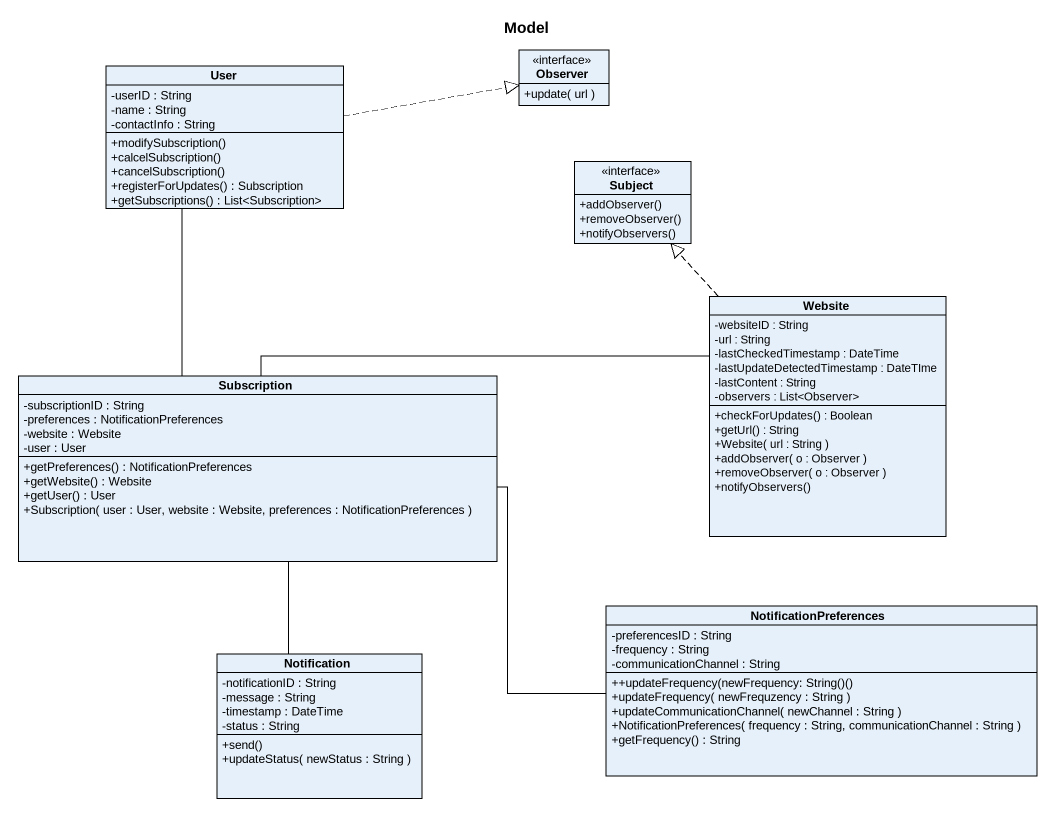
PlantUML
@startuml
title Model
hide circle
hide empty members
skinparam classAttributeIconSize 0
class User {
  -userID : String
  -name : String
  -contactInfo : String
  +modifySubscription()
  +calcelSubscription()
  +cancelSubscription()
  +registerForUpdates() : Subscription
  +getSubscriptions() : List<Subscription>
}
interface Observer {
  +update( url )
}
interface Subject {
  +addObserver()
  +removeObserver()
  +notifyObservers()
}
class Website {
  -websiteID : String
  -url : String
  -lastCheckedTimestamp : DateTime
  -lastUpdateDetectedTimestamp : DateTIme
  -lastContent : String
  -observers : List<Observer>
  +checkForUpdates() : Boolean
  +getUrl() : String
  +Website( url : String )
  +addObserver( o : Observer )
  +removeObserver( o : Observer )
  +notifyObservers()
}
class Subscription {
  -subscriptionID : String
  -preferences : NotificationPreferences
  -website : Website
  -user : User
  +getPreferences() : NotificationPreferences
  +getWebsite() : Website
  +getUser() : User
  +Subscription( user : User, website : Website, preferences : NotificationPreferences )
}
class NotificationPreferences {
  -preferencesID : String
  -frequency : String
  -communicationChannel : String
  ++updateFrequency(newFrequency: String()()
  +updateFrequency( newFrequzency : String )
  +updateCommunicationChannel( newChannel : String )
  +NotificationPreferences( frequency : String, communicationChannel : String )
  +getFrequency() : String
}
class Notification {
  -notificationID : String
  -message : String
  -timestamp : DateTime
  -status : String
  +send()
  +updateStatus( newStatus : String )
}
User .right.|> Observer
User -- Subscription
Website .up.|> Subject
Website -left- Subscription
Subscription -right- NotificationPreferences
Subscription -- Notification
@enduml
